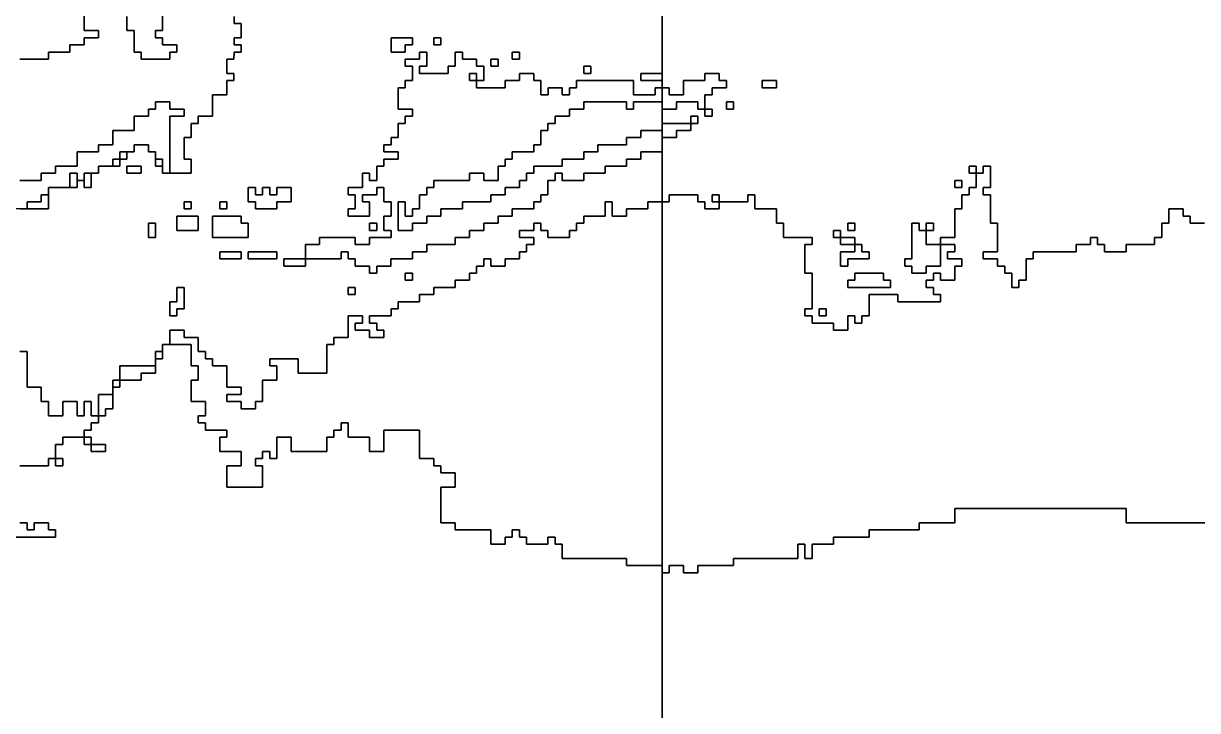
# Model space of a CAD drawing. Header units: metres. Extents: x 553506 to 563855, y 142925 to 150243.
# Drawn here: x 555821 to 556150, y 145201.4 to 145394 of the extents above; entities that cross this region are included whole.
import ezdxf

# ---------------------------------------------------------------- set-up
doc = ezdxf.new("R2010")
doc.units = ezdxf.units.M
doc.layers.add('C-FLOOD_ZONE_3', color=150, linetype='Continuous')

msp = doc.modelspace()

# ---------------------------------------------------------------- linework, layer by layer
at = {"layer": 'C-FLOOD_ZONE_3'}
for points in [[(556000, 145404), (555999.9995, 145379.9995), (555998, 145379.999), (555994.001, 145379.999), (555994.001, 145378.001), (555998, 145378.001), (555999.9994, 145378.001), (556000, 145375.999), (555998.001, 145375.999), (555998.0006, 145373.9994), (555991.9994, 145373.9994), (555991.999, 145377.999), (555990, 145377.999), (555976.001, 145377.999), (555976.0006, 145375.9994), (555974.001, 145375.999), (555974.0006, 145373.9994), (555971.9994, 145373.9994), (555971.999, 145375.999), (555968.001, 145375.999), (555968.0006, 145373.9994), (555965.9994, 145373.9994), (555965.999, 145377.999), (555963.9994, 145377.9994), (555963.999, 145379.999), (555960.001, 145379.999), (555960.0006, 145377.9994), (555956.001, 145377.999), (555956.0006, 145375.9994), (555947.9994, 145375.9994), (555948, 145378), (555949.999, 145378.001), (555949.999, 145381.999), (555947.9994, 145381.9994), (555947.999, 145383.999), (555943.9994, 145383.9994), (555943.999, 145385.999), (555942.001, 145385.999), (555942.0006, 145381.9994), (555940.001, 145381.999), (555940.0006, 145379.9994), (555931.9994, 145379.9994), (555931.9994, 145382.0006), (555933.999, 145382.001), (555933.999, 145385.999), (555932.001, 145385.999), (555932.0006, 145383.9994), (555928.001, 145383.999), (555928.001, 145382.001), (555930.0006, 145382.0006), (555930.0006, 145377.9994), (555928.001, 145377.999), (555928.0006, 145375.9994), (555926.001, 145375.999), (555926.001, 145370.001), (555930.0006, 145370.0006), (555930.0006, 145367.9994), (555928.001, 145367.999), (555928.0006, 145365.9994), (555926.001, 145365.999), (555926.0006, 145361.9994), (555924.001, 145361.999), (555924.0006, 145359.9994), (555922.001, 145359.999), (555922.001, 145358.001), (555926.0006, 145358.0006), (555926.0006, 145355.9994), (555922.001, 145355.999), (555922.0006, 145353.9994), (555920.001, 145353.999), (555920.0006, 145349.9994), (555917.9994, 145349.9994), (555917.999, 145351.999), (555916.001, 145351.999), (555916.0006, 145347.9994), (555912.001, 145347.999), (555912.001, 145346.001), (555914.0006, 145346.0006), (555914.0006, 145341.9994), (555912.001, 145341.999), (555912.001, 145340.001), (555917.999, 145340.001), (555917.999, 145343.999), (555915.9994, 145343.9994), (555915.9994, 145346.0006), (555919.999, 145346.001), (555919.9994, 145348.0006), (555922.0006, 145348.0006), (555922.001, 145344.001), (555924.0006, 145344.0006), (555924.0006, 145339.9994), (555922.001, 145339.999), (555922.001, 145336.001), (555924.0006, 145336.0006), (555924.0006, 145333.9994), (555918.001, 145333.999), (555918.0006, 145331.9994), (555913.9994, 145331.9994), (555913.999, 145333.999), (555904.001, 145333.999), (555904.0006, 145331.9994), (555900.001, 145331.999), (555900, 145328), (555909.999, 145328.001), (555909.9994, 145330.0006), (555912.0006, 145330.0006), (555912.001, 145328.001), (555914.0006, 145328.0006), (555914.001, 145326.001), (555918.0006, 145326.0006), (555918.001, 145324.001), (555919.999, 145324.001), (555919.9994, 145326.0006), (555923.999, 145326.001), (555923.9994, 145328.0006), (555929.999, 145328.001), (555929.9994, 145330.0006), (555933.999, 145330.001), (555933.9994, 145332.0006), (555941.999, 145332.001), (555941.9994, 145334.0006), (555945.999, 145334.001), (555945.9994, 145336.0006), (555949.999, 145336.001), (555949.9994, 145338.0006), (555953.999, 145338.001), (555953.9994, 145340.0006), (555957.999, 145340.001), (555957.9994, 145342.0006), (555963.999, 145342.001), (555963.9994, 145344.0006), (555965.999, 145344.001), (555965.9994, 145346.0006), (555967.999, 145346.001), (555967.9994, 145350.0006), (555969.999, 145350.001), (555969.9994, 145352.0006), (555972.0006, 145352.0006), (555972.001, 145350.001), (555977.999, 145350.001), (555977.9994, 145352.0006), (555983.999, 145352.001), (555983.9994, 145354.0006), (555989.999, 145354.001), (555989.9994, 145356.0006), (555992, 145356.001), (555993.999, 145356.001), (555993.9994, 145358.0006), (555996, 145358.001), (555999.9993, 145358.001), (556000, 145350), (556000, 145343.999), (555996.001, 145343.999), (555996.0006, 145341.9994), (555990.001, 145341.999), (555990.0006, 145339.9994), (555985.9994, 145339.9994), (555985.999, 145343.999), (555984.001, 145343.999), (555984.0006, 145339.9994), (555978.001, 145339.999), (555978.0006, 145337.9994), (555976.001, 145337.999), (555976.0006, 145335.9994), (555974.001, 145335.999), (555974.0006, 145333.9994), (555967.9994, 145333.9994), (555967.999, 145335.999), (555965.9994, 145335.9994), (555965.999, 145337.999), (555964.001, 145337.999), (555964.0006, 145335.9994), (555960.001, 145335.999), (555960.001, 145334.001), (555964.0006, 145334.0006), (555964.0006, 145331.9994), (555962.001, 145331.999), (555962.0006, 145329.9994), (555960.001, 145329.999), (555960.0006, 145327.9994), (555956.001, 145327.999), (555956.0006, 145325.9994), (555951.9994, 145325.9994), (555951.999, 145327.999), (555950.001, 145327.999), (555950.0006, 145325.9994), (555948.001, 145325.999), (555948.0006, 145323.9994), (555946.001, 145323.999), (555946.0006, 145321.9994), (555942.001, 145321.999), (555942.0006, 145319.9994), (555936.001, 145319.999), (555936.0006, 145317.9994), (555932.001, 145317.999), (555932.0006, 145315.9994), (555926.001, 145315.999), (555926.0006, 145313.9994), (555924.001, 145313.999), (555924.0006, 145311.9994), (555918.001, 145311.999), (555918.001, 145310.001), (555920.0006, 145310.0006), (555920.001, 145308.001), (555922.0006, 145308.0006), (555922.0006, 145305.9994), (555917.9994, 145305.9994), (555917.999, 145307.999), (555913.9994, 145307.9994), (555913.9994, 145310.0006), (555915.999, 145310.001), (555915.999, 145311.999), (555912.001, 145311.999), (555912.0006, 145305.9994), (555908.001, 145305.999), (555908.0006, 145303.9994), (555906.001, 145303.999), (555906.0006, 145295.9994), (555897.9994, 145295.9994), (555897.999, 145299.999), (555890.001, 145299.999), (555890.001, 145298.001), (555892.0006, 145298.0006), (555892.0006, 145293.9994), (555888.001, 145293.999), (555888.0006, 145287.9994), (555886.001, 145287.999), (555886.0006, 145285.9994), (555881.9994, 145285.9994), (555881.999, 145287.999), (555877.9994, 145287.9994), (555877.9994, 145290.0006), (555881.999, 145290.001), (555881.999, 145291.999), (555877.9994, 145291.9994), (555877.999, 145297.999), (555873.9994, 145297.9994), (555873.999, 145299.999), (555871.9994, 145299.9994), (555871.999, 145301.999), (555869.9994, 145301.9994), (555869.999, 145305.999), (555865.9994, 145305.9994), (555865.999, 145307.999), (555862.001, 145307.999), (555862.001, 145304), (555860, 145304), (555860, 145301.999), (555858.001, 145301.999), (555858.0005, 145300), (555858, 145298), (555848, 145298), (555848, 145293.999), (555846.001, 145293.999), (555846.0005, 145292), (555846, 145290), (555842, 145290), (555842, 145284), (555840, 145284), (555840, 145288), (555838, 145288), (555838, 145284), (555836, 145284), (555836, 145288), (555832, 145288), (555832, 145284), (555828, 145284), (555828, 145288), (555826, 145288), (555826, 145292), (555822, 145292), (555822, 145302), (555820, 145302)], [(555820.001, 145383.999), (555822, 145383.999), (555828.0006, 145383.9994), (555828.001, 145385.999), (555830, 145385.999), (555832, 145385.999), (555834.0006, 145385.9994), (555834.001, 145387.999), (555836, 145387.999), (555838.0006, 145387.9994), (555838.001, 145389.999), (555842.0006, 145389.9994), (555842.0006, 145392.0006), (555840, 145392.001), (555838.001, 145392.001), (555838.001, 145394), (555838.001, 145398)], [(555838.001, 145398), (555838.001, 145394), (555838.001, 145392.001), (555840, 145392.001), (555842.0006, 145392.0006), (555842.0006, 145389.9994), (555838.001, 145389.999), (555838.0006, 145387.9994), (555836, 145387.999), (555834.001, 145387.999), (555834.0006, 145385.9994), (555832, 145385.999), (555830, 145385.999), (555828.001, 145385.999), (555828.0006, 145383.9994), (555822, 145383.999), (555820.001, 145383.999)], [(555849.999, 145395.999), (555849.999, 145394), (555849.9994, 145391.9994), (555851.999, 145391.999), (555851.9994, 145385.9994), (555853.999, 145385.999), (555853.9994, 145383.9994), (555862.0006, 145383.9994), (555862.001, 145385.999), (555864.0006, 145385.9994), (555864.0006, 145388.0006), (555860.001, 145388.001), (555860.0006, 145390.0006), (555858.001, 145390.001), (555858.001, 145391.999), (555860.0006, 145391.9994), (555860.001, 145399.999)], [(555860.001, 145399.999), (555860.0006, 145391.9994), (555858.001, 145391.999), (555858.001, 145390.001), (555860.0006, 145390.0006), (555860.001, 145388.001), (555864.0006, 145388.0006), (555864.0006, 145385.9994), (555862.001, 145385.999), (555862.0006, 145383.9994), (555853.9994, 145383.9994), (555853.999, 145385.999), (555851.9994, 145385.9994), (555851.999, 145391.999), (555849.9994, 145391.9994), (555849.999, 145394), (555849.999, 145395.999)], [(556151.999, 145337.999), (556147.9994, 145337.9994), (556147.999, 145339.999), (556145.9994, 145339.9994), (556145.999, 145341.999), (556142.001, 145341.999), (556142.0006, 145337.9994), (556140.001, 145337.999), (556140.0006, 145333.9994), (556138.001, 145333.999), (556138.0006, 145331.9994), (556130.001, 145331.999), (556130.0006, 145329.9994), (556123.9994, 145329.9994), (556123.999, 145331.999), (556121.9994, 145331.9994), (556121.999, 145333.999), (556120.001, 145333.999), (556120.0006, 145331.9994), (556116.001, 145331.999), (556116.0006, 145329.9994), (556114, 145329.999), (556112, 145329.999), (556110, 145329.999), (556108, 145329.999), (556104.001, 145329.999), (556104.0006, 145327.9994), (556102.001, 145327.999), (556102.0006, 145321.9994), (556100.001, 145321.999), (556100.0006, 145319.9994), (556097.9994, 145319.9994), (556097.999, 145323.999), (556095.9994, 145323.9994), (556095.999, 145325.999), (556093.9994, 145325.9994), (556093.999, 145327.999), (556089.9994, 145327.9994), (556089.9994, 145330.0006), (556093.999, 145330.001), (556093.999, 145334), (556093.999, 145337.999), (556091.9994, 145337.9994), (556091.999, 145344), (556091.999, 145345.999), (556089.9994, 145345.9994), (556089.9994, 145348.0006), (556091.999, 145348.001), (556091.999, 145353.999), (556090.001, 145353.999), (556090.0006, 145351.9994), (556088, 145352), (556088.0006, 145347.9994), (556086.001, 145347.999), (556086.0006, 145345.9994), (556084.001, 145345.999), (556084.0006, 145341.9994), (556082.001, 145341.999), (556082.001, 145338), (556082.0006, 145333.9994), (556078.001, 145333.999), (556078, 145332), (556082.0006, 145332.0006), (556082.0006, 145329.9994), (556080.001, 145329.999), (556080.001, 145328.001), (556082, 145328.001), (556084.0006, 145328.0006), (556084.0006, 145325.9994), (556082.001, 145325.999), (556082.0006, 145321.9994), (556077.9994, 145321.9994), (556077.999, 145323.999), (556077.999, 145323.999), (556076.001, 145323.999), (556076.0006, 145321.9994), (556074.001, 145321.999), (556074.001, 145320.001), (556076.0006, 145320.0006), (556076.001, 145318.001), (556078.0006, 145318.0006), (556078.0006, 145315.9994), (556065.9994, 145315.9994), (556065.999, 145317.999), (556058.001, 145317.999), (556058.0006, 145311.9994), (556056.001, 145311.999), (556056.0006, 145309.9994), (556053.9994, 145309.9994), (556053.999, 145311.999), (556052.001, 145311.999), (556052.0006, 145307.9994), (556047.9994, 145307.9994), (556047.999, 145309.999), (556041.9994, 145309.9994), (556041.999, 145311.999), (556039.9994, 145311.9994), (556039.9994, 145314.0006), (556041.999, 145314.001), (556041.999, 145323.999), (556039.9994, 145323.9994), (556039.9994, 145332.0006), (556041.999, 145332.001), (556041.999, 145333.999), (556033.9994, 145333.9994), (556033.999, 145337.999), (556031.9994, 145337.9994), (556031.999, 145341.999), (556025.9994, 145341.9994), (556025.999, 145345.999), (556024.001, 145345.999), (556024.0006, 145343.9994), (556016, 145344), (556016.0006, 145341.9994), (556011.9994, 145341.9994), (556011.999, 145343.999), (556009.9994, 145343.9994), (556009.999, 145345.999), (556002.001, 145345.999), (556002.0006, 145343.9994), (556000, 145343.999), (556000, 145350), (556000, 145362.001), (556003.999, 145362.001), (556003.9994, 145364.0006), (556007.999, 145364.001), (556008, 145366), (556000.0008, 145365.999), (556000.0005, 145370.0005), (556002, 145370.001), (556003.999, 145370.001), (556003.9994, 145372.0006), (556010.0006, 145372.0006), (556010.001, 145370.001), (556012, 145370), (556011.9994, 145374.0006), (556013.999, 145374.001), (556013.9994, 145376.0006), (556016, 145376.001), (556017.999, 145376.001), (556017.999, 145377.999), (556015.9994, 145377.9994), (556015.999, 145379.999), (556012.001, 145379.999), (556012.0006, 145377.9994), (556006.001, 145377.999), (556006.0006, 145373.9994), (556004, 145373.999), (556001.9994, 145373.9994), (556001.999, 145375.999), (556000, 145375.999), (556000, 145380), (556000, 145400)], [(555879.9994, 145396.0006), (555879.9994, 145393.9994), (555881.999, 145393.999), (555881.999, 145390.001), (555879.9994, 145390.0006), (555879.9994, 145387.9994), (555881.999, 145387.999), (555881.999, 145386.001), (555879.9994, 145386.0006), (555879.999, 145384.001), (555877.9994, 145384.0006), (555877.9994, 145379.9994), (555879.999, 145379.999), (555879.999, 145378.001), (555877.9994, 145378.0006), (555877.999, 145374.001), (555873.9994, 145374.0006), (555873.999, 145368.001), (555869.9994, 145368.0006), (555869.999, 145366.001), (555867.9994, 145366.0006), (555867.999, 145364), (555867.999, 145362.001), (555865.9994, 145362.0006), (555865.9994, 145355.9994), (555867.999, 145355.999), (555867.999, 145352.001), (555862, 145352.001), (555862, 145368), (555866, 145368), (555866, 145370), (555862, 145370), (555862, 145372), (555858, 145372), (555858, 145370), (555856, 145370), (555856, 145368), (555852, 145368), (555852, 145364), (555846, 145364), (555846, 145360), (555842, 145360), (555842, 145358), (555836, 145358), (555836, 145354), (555830, 145354), (555830, 145352), (555826, 145352), (555826, 145350), (555820, 145350)], [(555820, 145342), (555828, 145342), (555828, 145348), (555836, 145348), (555836, 145350), (555838.0006, 145350.0006), (555838.001, 145348.001), (555839.999, 145348.001), (555839.999, 145352), (555842, 145352), (555842, 145354), (555848, 145354), (555848, 145356.001), (555849.999, 145356.001), (555849.999, 145358), (555852, 145358), (555852, 145360), (555856, 145360), (555856, 145358), (555858, 145358), (555858, 145354), (555860, 145354), (555860, 145352), (555862, 145352.0005), (555867.999, 145352.001), (555867.999, 145355.999), (555865.9994, 145355.9994), (555865.9994, 145362.0006), (555867.999, 145362.001), (555867.999, 145364), (555867.9994, 145366.0006), (555869.999, 145366.001), (555869.9994, 145368.0006), (555873.999, 145368.001), (555873.9994, 145374.0006), (555877.999, 145374.001), (555877.9994, 145378.0006), (555879.999, 145378.001), (555879.999, 145379.999), (555877.9994, 145379.9994), (555877.9994, 145384.0006), (555879.999, 145384.001), (555879.9994, 145386.0006), (555881.999, 145386.001), (555881.999, 145387.999), (555879.9994, 145387.9994), (555879.9994, 145390.0006), (555881.999, 145390.001), (555881.999, 145393.999), (555879.9994, 145393.9994), (555879.9994, 145396.0006)], [(555820, 145350), (555826, 145350), (555826, 145352), (555830, 145352), (555830, 145354), (555836, 145354), (555836, 145354), (555836, 145358), (555842, 145358), (555842, 145360), (555846, 145360), (555846, 145364), (555852, 145364), (555852, 145368), (555856, 145368), (555856, 145370), (555858, 145370), (555858, 145372), (555862, 145372), (555862, 145370), (555866, 145370), (555866, 145368), (555862, 145368), (555862, 145352.001), (555860.001, 145352.001), (555860.0006, 145356.0006), (555858.001, 145356.001), (555858.0006, 145358.0006), (555856.001, 145358.001), (555856.0006, 145360.0006), (555851.9994, 145360.0006), (555851.999, 145358.001), (555849.9994, 145358.0006), (555848, 145358), (555848, 145356.001), (555845.9994, 145356.0006), (555845.999, 145354.001), (555841.9994, 145354.0006), (555841.999, 145352.001), (555839.9994, 145352.0006), (555838, 145352), (555838, 145350.001), (555836.001, 145350.001), (555836.0006, 145352.0006), (555833.9994, 145352.0006), (555833.999, 145348.001), (555827.9994, 145348.0006), (555827.999, 145346.001), (555825.9994, 145346.0006), (555825.999, 145344.001), (555821.9994, 145344.0006), (555821.999, 145342.001), (555815.9994, 145342.0006)], [(556172, 145254), (556130, 145254), (556130, 145258), (556082, 145258), (556082, 145254), (556072, 145254), (556072, 145252), (556058, 145252), (556058, 145250), (556048, 145250), (556048, 145248), (556042, 145248), (556042, 145244), (556040, 145244), (556040, 145248), (556038, 145248), (556038, 145244), (556020, 145244), (556020, 145242), (556010, 145242), (556010, 145240), (556006, 145240), (556006, 145242), (556002, 145242), (556002, 145240), (556000, 145240), (556000, 145240.3957), (556000, 145242), (556000, 145343.999), (556002.0006, 145343.9994), (556002.001, 145345.999), (556009.999, 145345.999), (556009.9994, 145343.9994), (556011.999, 145343.999), (556011.9994, 145341.9994), (556016.0006, 145341.9994), (556016, 145344), (556024.0006, 145343.9994), (556024.001, 145345.999), (556025.999, 145345.999), (556025.9994, 145341.9994), (556031.999, 145341.999), (556031.9994, 145337.9994), (556033.999, 145337.999), (556033.9994, 145333.9994), (556041.999, 145333.999), (556041.999, 145332.001), (556039.9994, 145332.0006), (556039.9994, 145323.9994), (556041.999, 145323.999), (556041.999, 145314.001), (556039.9994, 145314.0006), (556039.9994, 145311.9994), (556041.999, 145311.999), (556041.9994, 145309.9994), (556047.999, 145309.999), (556047.9994, 145307.9994), (556052.0006, 145307.9994), (556052.001, 145311.999), (556053.999, 145311.999), (556053.9994, 145309.9994), (556056.0006, 145309.9994), (556056.001, 145311.999), (556058.0006, 145311.9994), (556058.001, 145317.999), (556065.999, 145317.999), (556065.9994, 145315.9994), (556078.0006, 145315.9994), (556078.0006, 145318.0006), (556076.001, 145318.001), (556076.0006, 145320.0006), (556074.001, 145320.001), (556074.001, 145321.999), (556076.0006, 145321.9994), (556076.001, 145323.999), (556077.999, 145323.999), (556077.9994, 145321.9994), (556082.0006, 145321.9994), (556082.001, 145325.999), (556084.0006, 145325.9994), (556084.0006, 145328.0006), (556082, 145328.001), (556080.001, 145328.001), (556080.001, 145329.999), (556082.0006, 145329.9994), (556082.0006, 145332.0006), (556078, 145332), (556078, 145332), (556078.001, 145333.999), (556082.0006, 145333.9994), (556082.001, 145338), (556082.001, 145341.999), (556084.0006, 145341.9994), (556084.001, 145345.999), (556086.0006, 145345.9994), (556086.001, 145347.999), (556088.0006, 145347.9994), (556088, 145352), (556090.0006, 145351.9994), (556090.001, 145353.999), (556091.999, 145353.999), (556091.999, 145348.001), (556089.9994, 145348.0006), (556089.9994, 145345.9994), (556091.999, 145345.999), (556091.999, 145344), (556091.9994, 145337.9994), (556093.999, 145337.999), (556093.999, 145334), (556093.999, 145330.001), (556089.9994, 145330.0006), (556089.9994, 145327.9994), (556093.999, 145327.999), (556093.9994, 145325.9994), (556095.999, 145325.999), (556095.9994, 145323.9994), (556097.999, 145323.999), (556097.9994, 145319.9994), (556100.0006, 145319.9994), (556100.001, 145321.999), (556102.0006, 145321.9994), (556102.001, 145327.999), (556104.0006, 145327.9994), (556104.001, 145329.999), (556108, 145329.999), (556110, 145329.999), (556112, 145329.999), (556114, 145329.999), (556116.0006, 145329.9994), (556116.001, 145331.999), (556120.0006, 145331.9994), (556120.001, 145333.999), (556121.999, 145333.999), (556121.9994, 145331.9994), (556123.999, 145331.999), (556123.9994, 145329.9994), (556130.0006, 145329.9994), (556130.001, 145331.999), (556138.0006, 145331.9994), (556138.001, 145333.999), (556140.0006, 145333.9994), (556140.001, 145337.999), (556142.0006, 145337.9994), (556142.001, 145341.999), (556145.999, 145341.999), (556145.9994, 145339.9994), (556147.999, 145339.999), (556147.9994, 145337.9994), (556151.999, 145337.999)], [(555820, 145302), (555822, 145302), (555822, 145292), (555826, 145292), (555826, 145288), (555828, 145288), (555828, 145284), (555832, 145284), (555832, 145288), (555836, 145288), (555836, 145284), (555838, 145284), (555838, 145288), (555840, 145288), (555840, 145284), (555842.0005, 145283.9995), (555842.0006, 145281.9994), (555840.001, 145281.999), (555840.0006, 145279.9994), (555838.001, 145279.999), (555838, 145278), (555832.001, 145277.999), (555832.0006, 145275.9994), (555830.001, 145275.999), (555830, 145272), (555828.001, 145271.999), (555828.0006, 145269.9994), (555820.001, 145269.999)], [(555820.001, 145269.999), (555828.0006, 145269.9994), (555828.001, 145271.999), (555830, 145272), (555830.001, 145275.999), (555832.0006, 145275.9994), (555832.001, 145277.999), (555838, 145278), (555838.001, 145279.999), (555840.0006, 145279.9994), (555840.001, 145281.999), (555842.0006, 145281.9994), (555842.001, 145283.999), (555844.0006, 145283.9994), (555844.001, 145285.999), (555846.0006, 145285.9994), (555846.001, 145292), (555848, 145292), (555848, 145293.999), (555854.0006, 145293.9994), (555854.001, 145295.999), (555858.0006, 145295.9994), (555858.001, 145300), (555860, 145300), (555860.0006, 145301.9994), (555860.001, 145303.999), (555862.0006, 145303.9994), (555868, 145304), (555868, 145298), (555870, 145298), (555870, 145294), (555868, 145294), (555868, 145288), (555872, 145288), (555872, 145284), (555870, 145284), (555870, 145282), (555872, 145282), (555872, 145280), (555878, 145280), (555878, 145278), (555876, 145278), (555876, 145274), (555882, 145274), (555882, 145270), (555878, 145270), (555878, 145264), (555888, 145264), (555888, 145270), (555886, 145270), (555886, 145272), (555888, 145272), (555888, 145274), (555890, 145274), (555890, 145272), (555892, 145272), (555892, 145278), (555896, 145278), (555896, 145274), (555906, 145274), (555906, 145278), (555908, 145278), (555908, 145280), (555910, 145280), (555910, 145282), (555912, 145282), (555912, 145278), (555918, 145278), (555918, 145274), (555922, 145274), (555922, 145280), (555932, 145280), (555932, 145272), (555936, 145272), (555936, 145270), (555938, 145270), (555938, 145268), (555942, 145268), (555942, 145264), (555938, 145264), (555938, 145254), (555942, 145254), (555942, 145252), (555952, 145252), (555952, 145248), (555956, 145248), (555956, 145250), (555958, 145250), (555958, 145252), (555960, 145252), (555960, 145250), (555962, 145250), (555962, 145248), (555968, 145248), (555968, 145250), (555970, 145250), (555970, 145248), (555972, 145248), (555972, 145244), (555990, 145244), (555990, 145242), (556000, 145242), (556000, 145240.3957), (556000, 145234.5782), (556000, 145201.7949), (556000, 145029.3578)], [(556000, 145029.3578), (556000, 145201.7949), (556000, 145234.5782), (556000, 145240), (556002, 145240), (556002, 145242), (556006, 145242), (556006, 145240), (556010, 145240), (556010, 145242), (556020, 145242), (556020, 145244), (556038, 145244), (556038, 145248), (556040, 145248), (556040, 145244), (556042, 145244), (556042, 145248), (556048, 145248), (556048, 145250), (556058, 145250), (556058, 145252), (556058, 145252), (556072, 145252), (556072, 145254), (556082, 145254), (556082, 145258), (556130, 145258), (556130, 145254), (556172, 145254)], [(555819.9994, 145254.0006), (555822.0006, 145254.0006), (555822.001, 145252.001), (555823.999, 145252.001), (555823.9994, 145254.0006), (555828.0006, 145254.0006), (555828.001, 145252.001), (555830.0006, 145252.0006), (555830.0006, 145249.9994), (555818.001, 145249.999)], [(555818.001, 145249.999), (555830.0006, 145249.9994), (555830.0006, 145252.0006), (555828.001, 145252.001), (555828.0006, 145254.0006), (555823.9994, 145254.0006), (555823.999, 145252.001), (555822.001, 145252.001), (555822.0006, 145254.0006), (555819.9994, 145254.0006)]]:
    msp.add_lwpolyline(points, dxfattribs=at)
for points in [[(555924.001, 145386.001), (555924.001, 145389.999), (555929.999, 145389.999), (555929.999, 145388.001), (555927.9994, 145388.0006), (555927.999, 145386.001), (555924.001, 145386.001)], [(555929.999, 145389.999), (555924.001, 145389.999), (555924.001, 145386.001), (555927.999, 145386.001), (555927.9994, 145388.0006), (555929.999, 145388.001), (555929.999, 145389.999)], [(555937.999, 145389.999), (555937.999, 145388.001), (555936.001, 145388.001), (555936.001, 145389.999), (555937.999, 145389.999)], [(555937.999, 145389.999), (555936.001, 145389.999), (555936.001, 145388.001), (555937.999, 145388.001), (555937.999, 145389.999)], [(555965.9994, 145364.0006), (555965.999, 145360.001), (555963.9994, 145360.0006), (555963.999, 145358.001), (555957.9994, 145358.0006), (555957.999, 145356.001), (555955.9994, 145356.0006), (555955.999, 145354.001), (555953.9994, 145354.0006), (555953.999, 145350.001), (555950.001, 145350.001), (555950.0006, 145352.0006), (555945.9994, 145352.0006), (555945.999, 145350.001), (555935.9994, 145350.0006), (555935.999, 145348.001), (555933.9994, 145348.0006), (555933.999, 145346.001), (555931.9994, 145346.0006), (555931.999, 145342.001), (555929.9994, 145342.0006), (555929.999, 145340.001), (555928.001, 145340.001), (555928.0006, 145344.0006), (555925.9994, 145344.0006), (555925.9994, 145335.9994), (555930.0006, 145335.9994), (555930.001, 145337.999), (555934.0006, 145337.9994), (555934.001, 145339.999), (555938.0006, 145339.9994), (555938.001, 145341.999), (555944.0006, 145341.9994), (555944.001, 145343.999), (555952.0006, 145343.9994), (555952.001, 145345.999), (555956.0006, 145345.9994), (555956.001, 145347.999), (555960.0006, 145347.9994), (555960.001, 145349.999), (555962.0006, 145349.9994), (555962.001, 145351.999), (555964.0006, 145351.9994), (555964.001, 145353.999), (555972.0006, 145353.9994), (555972.001, 145355.999), (555978.0006, 145355.9994), (555978.001, 145357.999), (555982.0006, 145357.9994), (555982.001, 145359.999), (555984, 145359.999), (555990.0006, 145359.9994), (555990.001, 145361.999), (555994.0006, 145361.9994), (555994.001, 145363.999), (555998, 145363.999), (556000, 145363.999), (555999.9994, 145362.0006), (555999.999, 145358.001), (555996, 145358.001), (555993.9994, 145358.0006), (555993.999, 145356.001), (555992, 145356.001), (555989.9994, 145356.0006), (555989.999, 145354.001), (555983.9994, 145354.0006), (555983.999, 145352.001), (555977.9994, 145352.0006), (555977.999, 145350.001), (555972.001, 145350.001), (555972.0006, 145352.0006), (555969.9994, 145352.0006), (555969.999, 145350.001), (555967.9994, 145350.0006), (555967.999, 145346.001), (555965.9994, 145346.0006), (555965.999, 145344.001), (555963.9994, 145344.0006), (555963.999, 145342.001), (555957.9994, 145342.0006), (555957.999, 145340.001), (555953.9994, 145340.0006), (555953.999, 145338.001), (555949.9994, 145338.0006), (555949.999, 145336.001), (555945.9994, 145336.0006), (555945.999, 145334.001), (555941.9994, 145334.0006), (555941.999, 145332.001), (555933.9994, 145332.0006), (555933.999, 145330.001), (555929.9994, 145330.0006), (555929.999, 145328.001), (555923.9994, 145328.0006), (555923.999, 145326.001), (555919.9994, 145326.0006), (555919.999, 145324.001), (555918.001, 145324.001), (555918.0006, 145326.0006), (555914.001, 145326.001), (555914.0006, 145328.0006), (555912.001, 145328.001), (555912.0006, 145330.0006), (555909.9994, 145330.0006), (555909.999, 145328.001), (555900, 145328), (555900.001, 145331.999), (555904.0006, 145331.9994), (555904.001, 145333.999), (555913.999, 145333.999), (555913.9994, 145331.9994), (555918.0006, 145331.9994), (555918.001, 145333.999), (555924.0006, 145333.9994), (555924.0006, 145336.0006), (555922.001, 145336.001), (555922.001, 145339.999), (555924.0006, 145339.9994), (555924.0006, 145344.0006), (555922.001, 145344.001), (555922.0006, 145348.0006), (555919.9994, 145348.0006), (555919.999, 145346.001), (555915.9994, 145346.0006), (555915.9994, 145343.9994), (555917.999, 145343.999), (555917.999, 145340.001), (555912.001, 145340.001), (555912.001, 145341.999), (555914.0006, 145341.9994), (555914.0006, 145346.0006), (555912.001, 145346.001), (555912.001, 145347.999), (555916.0006, 145347.9994), (555916.001, 145351.999), (555917.999, 145351.999), (555917.9994, 145349.9994), (555920.0006, 145349.9994), (555920.001, 145353.999), (555922.0006, 145353.9994), (555922.001, 145355.999), (555926.0006, 145355.9994), (555926.0006, 145358.0006), (555922.001, 145358.001), (555922.001, 145359.999), (555924.0006, 145359.9994), (555924.001, 145361.999), (555926.0006, 145361.9994), (555926.001, 145365.999), (555928.0006, 145365.9994), (555928.001, 145367.999), (555930.0006, 145367.9994), (555930.0006, 145370.0006), (555926.001, 145370.001), (555926.001, 145375.999), (555928.0006, 145375.9994), (555928.001, 145377.999), (555930.0006, 145377.9994), (555930.0006, 145382.0006), (555928.001, 145382.001), (555928.001, 145383.999), (555932.0006, 145383.9994), (555932.001, 145385.999), (555933.999, 145385.999), (555933.999, 145382.001), (555931.9994, 145382.0006), (555931.9994, 145379.9994), (555940.0006, 145379.9994), (555940.001, 145381.999), (555942.0006, 145381.9994), (555942.001, 145385.999), (555943.999, 145385.999), (555943.9994, 145383.9994), (555947.999, 145383.999), (555947.9994, 145381.9994), (555949.999, 145381.999), (555949.999, 145378.001), (555948, 145378), (555947.9994, 145375.9994), (555956.0006, 145375.9994), (555956.001, 145377.999), (555960.0006, 145377.9994), (555960.001, 145379.999), (555963.999, 145379.999), (555963.9994, 145377.9994), (555965.999, 145377.999), (555965.9994, 145373.9994), (555968.0006, 145373.9994), (555968.001, 145375.999), (555971.999, 145375.999), (555971.9994, 145373.9994), (555974.0006, 145373.9994), (555974.001, 145375.999), (555976.0006, 145375.9994), (555976.001, 145377.999), (555990, 145377.999), (555991.999, 145377.999), (555991.9994, 145373.9994), (555998.0006, 145373.9994), (555998.001, 145375.999), (556000, 145375.999), (556000, 145374), (556000, 145372.001), (555991.9994, 145372.0006), (555991.999, 145370.001), (555990.001, 145370.001), (555990.0006, 145372.0006), (555977.9994, 145372.0006), (555977.999, 145370.001), (555973.9994, 145370.0006), (555973.999, 145368.001), (555969.9994, 145368.0006), (555969.999, 145366.001), (555967.9994, 145366.0006), (555967.999, 145364.001), (555965.9994, 145364.0006)], [(555953.999, 145383.999), (555953.999, 145382.001), (555952.001, 145382.001), (555952.001, 145383.999), (555953.999, 145383.999)], [(555953.999, 145383.999), (555952.001, 145383.999), (555952.001, 145382.001), (555953.999, 145382.001), (555953.999, 145383.999)], [(555959.999, 145385.999), (555959.999, 145384.001), (555958.001, 145384.001), (555958.001, 145385.999), (555959.999, 145385.999)], [(555959.999, 145385.999), (555958.001, 145385.999), (555958.001, 145384.001), (555959.999, 145384.001), (555959.999, 145385.999)], [(555979.999, 145381.999), (555979.999, 145380.001), (555978.001, 145380.001), (555978.001, 145381.999), (555979.999, 145381.999)], [(555979.999, 145381.999), (555978.001, 145381.999), (555978.001, 145380.001), (555979.999, 145380.001), (555979.999, 145381.999)], [(555948.0006, 145380.0006), (555945.9994, 145380.0006), (555945.9994, 145377.9994), (555948, 145378), (555948.0006, 145380.0006)], [(555948.0006, 145380.0006), (555948, 145378), (555945.9994, 145377.9994), (555945.9994, 145380.0006), (555948.0006, 145380.0006)], [(555998, 145379.999), (555999.999, 145379.999), (555999.999, 145378.001), (555998, 145378.001), (555994.001, 145378.001), (555994.001, 145379.999), (555998, 145379.999)], [(556001.999, 145375.999), (556001.9994, 145373.9994), (556004, 145373.999), (556006.0006, 145373.9994), (556006.001, 145377.999), (556012.0006, 145377.9994), (556012.001, 145379.999), (556015.999, 145379.999), (556015.9994, 145377.9994), (556017.999, 145377.999), (556017.999, 145376.001), (556016, 145376.001), (556013.9994, 145376.0006), (556013.999, 145374.001), (556011.9994, 145374.0006), (556012, 145370), (556010.001, 145370.001), (556010.0006, 145372.0006), (556003.9994, 145372.0006), (556003.999, 145370.001), (556002, 145370.001), (556000.001, 145370.001), (556000.0006, 145372.0006), (556000, 145374), (556000, 145375.999), (556001.999, 145375.999)], [(556028.001, 145376.001), (556028.001, 145377.999), (556030, 145377.999), (556031.999, 145377.999), (556031.999, 145376.001), (556028.001, 145376.001)], [(556030, 145377.999), (556028.001, 145377.999), (556028.001, 145376.001), (556031.999, 145376.001), (556031.999, 145377.999), (556030, 145377.999)], [(555990.0006, 145359.9994), (555984, 145359.999), (555982.001, 145359.999), (555982.0006, 145357.9994), (555978.001, 145357.999), (555978.0006, 145355.9994), (555972.001, 145355.999), (555972.0006, 145353.9994), (555964.001, 145353.999), (555964.0006, 145351.9994), (555962.001, 145351.999), (555962.0006, 145349.9994), (555960.001, 145349.999), (555960.0006, 145347.9994), (555956.001, 145347.999), (555956.0006, 145345.9994), (555952.001, 145345.999), (555952.0006, 145343.9994), (555944.001, 145343.999), (555944.0006, 145341.9994), (555938.001, 145341.999), (555938.0006, 145339.9994), (555934.001, 145339.999), (555934.0006, 145337.9994), (555930.001, 145337.999), (555930.0006, 145335.9994), (555925.9994, 145335.9994), (555925.9994, 145344.0006), (555928.0006, 145344.0006), (555928.001, 145340.001), (555929.999, 145340.001), (555929.9994, 145342.0006), (555931.999, 145342.001), (555931.9994, 145346.0006), (555933.999, 145346.001), (555933.9994, 145348.0006), (555935.999, 145348.001), (555935.9994, 145350.0006), (555945.999, 145350.001), (555945.9994, 145352.0006), (555950.0006, 145352.0006), (555950.001, 145350.001), (555953.999, 145350.001), (555953.9994, 145354.0006), (555955.999, 145354.001), (555955.9994, 145356.0006), (555957.999, 145356.001), (555957.9994, 145358.0006), (555963.999, 145358.001), (555963.9994, 145360.0006), (555965.999, 145360.001), (555965.9994, 145364.0006), (555967.999, 145364.001), (555967.9994, 145366.0006), (555969.999, 145366.001), (555969.9994, 145368.0006), (555973.999, 145368.001), (555973.9994, 145370.0006), (555977.999, 145370.001), (555977.9994, 145372.0006), (555990.0006, 145372.0006), (555990.001, 145370.001), (555991.999, 145370.001), (555991.9994, 145372.0006), (556000, 145372.001), (556000, 145370), (556000, 145363.999), (555998, 145363.999), (555994.001, 145363.999), (555994.0006, 145361.9994), (555990.001, 145361.999), (555990.0006, 145359.9994)], [(556018.001, 145370.001), (556018.001, 145371.999), (556019.999, 145371.999), (556019.999, 145370.001), (556018.001, 145370.001)], [(556019.999, 145371.999), (556018.001, 145371.999), (556018.001, 145370.001), (556019.999, 145370.001), (556019.999, 145371.999)], [(556008, 145366), (556008.001, 145367.999), (556009.999, 145367.999), (556009.999, 145366.001), (556008, 145366)], [(556009.999, 145366.001), (556009.999, 145367.999), (556008.001, 145367.999), (556008, 145366), (556009.999, 145366.001)], [(556013.999, 145368.001), (556012.001, 145368.001), (556012, 145370), (556013.999, 145369.999), (556013.999, 145368.001)], [(556012.001, 145368.001), (556013.999, 145368.001), (556013.999, 145369.999), (556012, 145370), (556012.001, 145368.001)], [(556000.001, 145365.999), (556008, 145366), (556007.999, 145364.001), (556003.9994, 145364.0006), (556003.999, 145362.001), (556000, 145362.001), (556000.0006, 145363.9994), (556000.001, 145365.999)], [(555849.999, 145358), (555849.999, 145356.001), (555848, 145356.001), (555848, 145358), (555849.999, 145358)], [(555845.9994, 145356.0006), (555848, 145356.001), (555848, 145354), (555845.999, 145354.0006), (555845.9994, 145356.0006)], [(555858.0007, 145356.001), (555860.0006, 145356.0006), (555860.0003, 145354), (555858, 145354), (555858.0007, 145356.001)], [(555833.9994, 145352.0006), (555836.0006, 145352.0006), (555836.0005, 145350.0005), (555836, 145348), (555833.999, 145348.0006), (555833.9994, 145352.0006)], [(555839.999, 145352), (555839.999, 145348.001), (555838.001, 145348.001), (555838.0006, 145350.0006), (555838, 145352), (555839.999, 145352)], [(555853.999, 145353.999), (555853.999, 145352.001), (555850.001, 145352.001), (555850.001, 145353.999), (555853.999, 145353.999)], [(555853.999, 145353.999), (555850.001, 145353.999), (555850.001, 145352.001), (555853.999, 145352.001), (555853.999, 145353.999)], [(556086.001, 145352.001), (556086.001, 145353.999), (556087.999, 145353.999), (556088, 145352), (556086.001, 145352.001)], [(556087.999, 145353.999), (556086.001, 145353.999), (556086.001, 145352.001), (556088, 145352), (556087.999, 145353.999)], [(555888.001, 145347.999), (555889.999, 145347.999), (555889.9994, 145345.9994), (555892.0006, 145345.9994), (555892.001, 145347.999), (555895.999, 145347.999), (555895.999, 145344.001), (555891.9994, 145344.0006), (555891.999, 145342.001), (555886.001, 145342.001), (555886.0006, 145344.0006), (555884.001, 145344.001), (555884.001, 145347.999), (555885.999, 145347.999), (555885.9994, 145345.9994), (555888.0006, 145345.9994), (555888.001, 145347.999)], [(555889.999, 145347.999), (555888.001, 145347.999), (555888.0006, 145345.9994), (555885.9994, 145345.9994), (555885.999, 145347.999), (555884.001, 145347.999), (555884.001, 145344.001), (555886.0006, 145344.0006), (555886.001, 145342.001), (555891.999, 145342.001), (555891.9994, 145344.0006), (555895.999, 145344.001), (555895.999, 145347.999), (555892.001, 145347.999), (555892.0006, 145345.9994), (555889.9994, 145345.9994), (555889.999, 145347.999)], [(556083.999, 145348.001), (556082.001, 145348.001), (556082.001, 145349.999), (556083.999, 145349.999), (556083.999, 145348.001)], [(556083.999, 145348.001), (556083.999, 145349.999), (556082.001, 145349.999), (556082.001, 145348.001), (556083.999, 145348.001)], [(555821.9994, 145344.0006), (555825.999, 145344.001), (555825.9994, 145346.0006), (555827.9993, 145346.001), (555828, 145342), (555821.999, 145342.0007), (555821.9994, 145344.0006)], [(556014.001, 145344.001), (556014.001, 145345.999), (556015.999, 145345.999), (556016, 145344), (556014.001, 145344.001)], [(556015.999, 145345.999), (556014.001, 145345.999), (556014.001, 145344.001), (556016, 145344), (556015.999, 145345.999)], [(555877.9994, 145291.9994), (555881.999, 145291.999), (555881.999, 145290.001), (555877.9994, 145290.0006), (555877.9994, 145287.9994), (555881.999, 145287.999), (555881.9994, 145285.9994), (555886.0006, 145285.9994), (555886.001, 145287.999), (555888.0006, 145287.9994), (555888.001, 145293.999), (555892.0006, 145293.9994), (555892.0006, 145298.0006), (555890.001, 145298.001), (555890.001, 145299.999), (555897.999, 145299.999), (555897.9994, 145295.9994), (555906.0006, 145295.9994), (555906.001, 145303.999), (555908.0006, 145303.9994), (555908.001, 145305.999), (555912.0006, 145305.9994), (555912.001, 145311.999), (555915.999, 145311.999), (555915.999, 145310.001), (555913.9994, 145310.0006), (555913.9994, 145307.9994), (555917.999, 145307.999), (555917.9994, 145305.9994), (555922.0006, 145305.9994), (555922.0006, 145308.0006), (555920.001, 145308.001), (555920.0006, 145310.0006), (555918.001, 145310.001), (555918.001, 145311.999), (555924.0006, 145311.9994), (555924.001, 145313.999), (555926.0006, 145313.9994), (555926.001, 145315.999), (555932.0006, 145315.9994), (555932.001, 145317.999), (555936.0006, 145317.9994), (555936.001, 145319.999), (555942.0006, 145319.9994), (555942.001, 145321.999), (555946.0006, 145321.9994), (555946.001, 145323.999), (555948.0006, 145323.9994), (555948.001, 145325.999), (555950.0006, 145325.9994), (555950.001, 145327.999), (555951.999, 145327.999), (555951.9994, 145325.9994), (555956.0006, 145325.9994), (555956.001, 145327.999), (555960.0006, 145327.9994), (555960.001, 145329.999), (555962.0006, 145329.9994), (555962.001, 145331.999), (555964.0006, 145331.9994), (555964.0006, 145334.0006), (555960.001, 145334.001), (555960.001, 145335.999), (555964.0006, 145335.9994), (555964.001, 145337.999), (555965.999, 145337.999), (555965.9994, 145335.9994), (555967.999, 145335.999), (555967.9994, 145333.9994), (555974.0006, 145333.9994), (555974.001, 145335.999), (555976.0006, 145335.9994), (555976.001, 145337.999), (555978.0006, 145337.9994), (555978.001, 145339.999), (555984.0006, 145339.9994), (555984.001, 145343.999), (555985.999, 145343.999), (555985.9994, 145339.9994), (555990.0006, 145339.9994), (555990.001, 145341.999), (555996.0006, 145341.9994), (555996.001, 145343.999), (556000, 145343.999), (556000, 145242), (555990, 145242), (555990, 145244), (555972, 145244), (555972, 145248), (555970, 145248), (555970, 145250), (555968, 145250), (555968, 145248), (555962, 145248), (555962, 145250), (555960, 145250), (555960, 145252), (555958, 145252), (555958, 145250), (555956, 145250), (555956, 145248), (555952, 145248), (555952, 145252), (555942, 145252), (555942, 145254), (555938, 145254), (555938, 145264), (555942, 145264), (555942, 145268), (555938, 145268), (555938, 145270), (555936, 145270), (555936, 145272), (555932, 145272), (555932, 145280), (555922, 145280), (555922, 145274), (555918, 145274), (555918, 145278), (555912, 145278), (555912, 145282), (555910, 145282), (555910, 145280), (555908, 145280), (555908, 145278), (555906, 145278), (555906, 145274), (555896, 145274), (555896, 145278), (555892, 145278), (555892, 145272), (555890, 145272), (555890, 145274), (555888, 145274), (555888, 145272), (555886, 145272), (555886, 145270), (555888, 145270), (555888, 145264), (555878, 145264), (555878, 145270), (555882, 145270), (555882, 145274), (555876, 145274), (555876, 145278), (555878, 145278), (555878, 145280), (555872, 145280), (555872, 145282), (555870, 145282), (555870, 145284), (555872, 145284), (555872, 145288), (555868, 145288), (555868, 145294), (555870, 145294), (555870, 145298), (555868, 145298), (555868, 145304), (555862.001, 145304), (555862.001, 145307.999), (555865.999, 145307.999), (555865.9994, 145305.9994), (555869.999, 145305.999), (555869.9994, 145301.9994), (555871.999, 145301.999), (555871.9994, 145299.9994), (555873.999, 145299.999), (555873.9994, 145297.9994), (555877.999, 145297.999), (555877.9994, 145291.9994)], [(555867.999, 145343.999), (555867.999, 145342.001), (555866.001, 145342.001), (555866.001, 145343.999), (555867.999, 145343.999)], [(555867.999, 145343.999), (555866.001, 145343.999), (555866.001, 145342.001), (555867.999, 145342.001), (555867.999, 145343.999)], [(555877.999, 145343.999), (555877.999, 145342.001), (555876.001, 145342.001), (555876.001, 145343.999), (555877.999, 145343.999)], [(555877.999, 145343.999), (555876.001, 145343.999), (555876.001, 145342.001), (555877.999, 145342.001), (555877.999, 145343.999)], [(555857.999, 145337.999), (555857.999, 145334.001), (555856.001, 145334.001), (555856.001, 145337.999), (555857.999, 145337.999)], [(555857.999, 145337.999), (555856.001, 145337.999), (555856.001, 145334.001), (555857.999, 145334.001), (555857.999, 145337.999)], [(555869.999, 145339.999), (555869.999, 145336.001), (555864.001, 145336.001), (555864.001, 145339.999), (555869.999, 145339.999)], [(555869.999, 145339.999), (555864.001, 145339.999), (555864.001, 145336.001), (555869.999, 145336.001), (555869.999, 145339.999)], [(555883.999, 145334.001), (555874.001, 145334.001), (555874.001, 145339.999), (555881.999, 145339.999), (555881.9994, 145337.9994), (555883.999, 145337.999), (555883.999, 145334.001)], [(555881.999, 145339.999), (555874.001, 145339.999), (555874.001, 145334.001), (555883.999, 145334.001), (555883.999, 145337.999), (555881.9994, 145337.9994), (555881.999, 145339.999)], [(555919.999, 145336.001), (555918.001, 145336.001), (555918.001, 145337.999), (555919.999, 145337.999), (555919.999, 145336.001)], [(555919.999, 145337.999), (555918.001, 145337.999), (555918.001, 145336.001), (555919.999, 145336.001), (555919.999, 145337.999)], [(556053.999, 145337.999), (556053.999, 145336.001), (556052.001, 145336.001), (556052.001, 145337.999), (556053.999, 145337.999)], [(556053.999, 145336.001), (556053.999, 145337.999), (556052.001, 145337.999), (556052.001, 145336.001), (556053.999, 145336.001)], [(556070.001, 145337.999), (556071.999, 145337.999), (556071.9994, 145335.9994), (556074, 145336), (556073.9994, 145331.9994), (556078, 145332), (556077.999, 145326.001), (556073.9994, 145326.0006), (556073.999, 145324.001), (556070.001, 145324.001), (556070.0006, 145326.0006), (556068.001, 145326.001), (556068.001, 145327.999), (556070.0006, 145327.9994), (556070.001, 145330), (556070.001, 145337.999)], [(556073.9994, 145331.9994), (556074, 145336), (556071.9994, 145335.9994), (556071.999, 145337.999), (556070.001, 145337.999), (556070.001, 145330), (556070.0006, 145327.9994), (556068.001, 145327.999), (556068.001, 145326.001), (556070.0006, 145326.0006), (556070.001, 145324.001), (556073.999, 145324.001), (556073.9994, 145326.0006), (556077.999, 145326.001), (556078, 145332), (556073.9994, 145331.9994)], [(556075.999, 145336.001), (556074, 145336), (556074.001, 145337.999), (556075.999, 145337.999), (556075.999, 145336.001)], [(556075.999, 145336.001), (556075.999, 145337.999), (556074.001, 145337.999), (556074, 145336), (556075.999, 145336.001)], [(556048.001, 145334.001), (556048.001, 145335.999), (556049.999, 145335.999), (556050, 145334), (556048.001, 145334.001)], [(556048.001, 145334.001), (556050, 145334), (556049.999, 145335.999), (556048.001, 145335.999), (556048.001, 145334.001)], [(556054, 145332), (556050.001, 145332.001), (556050, 145334), (556053.999, 145333.999), (556054, 145332)], [(556050.001, 145332.001), (556054, 145332), (556053.999, 145333.999), (556050, 145334), (556050.001, 145332.001)], [(556055.999, 145331.999), (556055.9994, 145329.9994), (556057.999, 145329.999), (556057.999, 145328.001), (556051.9994, 145328.0006), (556051.999, 145326.001), (556050.001, 145326.001), (556050.001, 145328), (556050.001, 145329.999), (556054.0006, 145329.9994), (556054, 145332), (556055.999, 145331.999)], [(556054.0006, 145329.9994), (556050.001, 145329.999), (556050.001, 145328), (556050.001, 145326.001), (556051.999, 145326.001), (556051.9994, 145328.0006), (556057.999, 145328.001), (556057.999, 145329.999), (556055.9994, 145329.9994), (556055.999, 145331.999), (556054, 145332), (556054.0006, 145329.9994)], [(555881.999, 145328.001), (555876.001, 145328.001), (555876.001, 145329.999), (555878, 145329.999), (555881.999, 145329.999), (555881.999, 145328.001)], [(555878, 145329.999), (555876.001, 145329.999), (555876.001, 145328.001), (555881.999, 145328.001), (555881.999, 145329.999), (555878, 145329.999)], [(555891.999, 145328.001), (555884.001, 145328.001), (555884.001, 145329.999), (555891.999, 145329.999), (555891.999, 145328.001)], [(555891.999, 145329.999), (555884.001, 145329.999), (555884.001, 145328.001), (555891.999, 145328.001), (555891.999, 145329.999)], [(555899.999, 145326.001), (555894.001, 145326.001), (555894.001, 145327.999), (555900, 145328), (555899.999, 145326.001)], [(555894.001, 145327.999), (555894.001, 145326.001), (555899.999, 145326.001), (555900, 145328), (555894.001, 145327.999)], [(555929.999, 145323.999), (555929.999, 145322.001), (555928.001, 145322.001), (555928.001, 145323.999), (555929.999, 145323.999)], [(555929.999, 145323.999), (555928.001, 145323.999), (555928.001, 145322.001), (555929.999, 145322.001), (555929.999, 145323.999)], [(556060, 145323.999), (556061.999, 145323.999), (556061.9994, 145321.9994), (556063.999, 145321.999), (556063.999, 145320.001), (556052.001, 145320.001), (556052.001, 145321.999), (556054.0006, 145321.9994), (556054.001, 145323.999), (556060, 145323.999)], [(556063.999, 145320.001), (556063.999, 145321.999), (556061.9994, 145321.9994), (556061.999, 145323.999), (556060, 145323.999), (556054.001, 145323.999), (556054.0006, 145321.9994), (556052.001, 145321.999), (556052.001, 145320.001), (556063.999, 145320.001)], [(555865.999, 145319.999), (555865.999, 145314.001), (555863.9994, 145314.0006), (555863.999, 145312.001), (555862.001, 145312.001), (555862.001, 145315.999), (555864.0006, 145315.9994), (555864.001, 145319.999), (555865.999, 145319.999)], [(555865.999, 145319.999), (555864.001, 145319.999), (555864.0006, 145315.9994), (555862.001, 145315.999), (555862.001, 145312.001), (555863.999, 145312.001), (555863.9994, 145314.0006), (555865.999, 145314.001), (555865.999, 145319.999)], [(555913.999, 145319.999), (555913.999, 145318.001), (555912.001, 145318.001), (555912.001, 145319.999), (555913.999, 145319.999)], [(555913.999, 145319.999), (555912.001, 145319.999), (555912.001, 145318.001), (555913.999, 145318.001), (555913.999, 145319.999)], [(556044.001, 145313.999), (556045.999, 145313.999), (556045.999, 145312.001), (556044.001, 145312.001), (556044.001, 145313.999)], [(556044.001, 145313.999), (556044.001, 145312.001), (556045.999, 145312.001), (556045.999, 145313.999), (556044.001, 145313.999)], [(555858.001, 145300), (555858.001, 145301.999), (555860, 145301.999), (555860, 145300), (555858.001, 145300)], [(555854.0006, 145293.9994), (555848, 145293.999), (555848, 145298), (555858.0003, 145298), (555858.0006, 145295.9994), (555854.001, 145295.999), (555854.0006, 145293.9994)], [(555846.001, 145292), (555846.001, 145293.999), (555848, 145293.999), (555848, 145292), (555846.001, 145292)], [(555842, 145290), (555846.0003, 145290), (555846.0006, 145285.9994), (555844.001, 145285.999), (555844.0006, 145283.9994), (555842.0005, 145283.9995), (555842, 145290)], [(555840.0006, 145278.0006), (555840, 145276), (555837.9994, 145275.9994), (555838, 145278), (555840.0006, 145278.0006)], [(555837.9994, 145275.9994), (555840, 145276), (555840.0006, 145278.0006), (555838, 145278), (555837.9994, 145275.9994)], [(555844.0006, 145276.0006), (555844.0006, 145273.9994), (555839.9994, 145273.9994), (555840, 145276), (555844.0006, 145276.0006)], [(555839.9994, 145273.9994), (555844.0006, 145273.9994), (555844.0006, 145276.0006), (555840, 145276), (555839.9994, 145273.9994)], [(555832.0006, 145272.0006), (555832.0006, 145269.9994), (555829.9994, 145269.9994), (555830, 145272), (555832.0006, 145272.0006)], [(555829.9994, 145269.9994), (555832.0006, 145269.9994), (555832.0006, 145272.0006), (555830, 145272), (555829.9994, 145269.9994)]]:
    msp.add_lwpolyline(points, close=True, dxfattribs=at)

doc.saveas('drawing.dxf')
